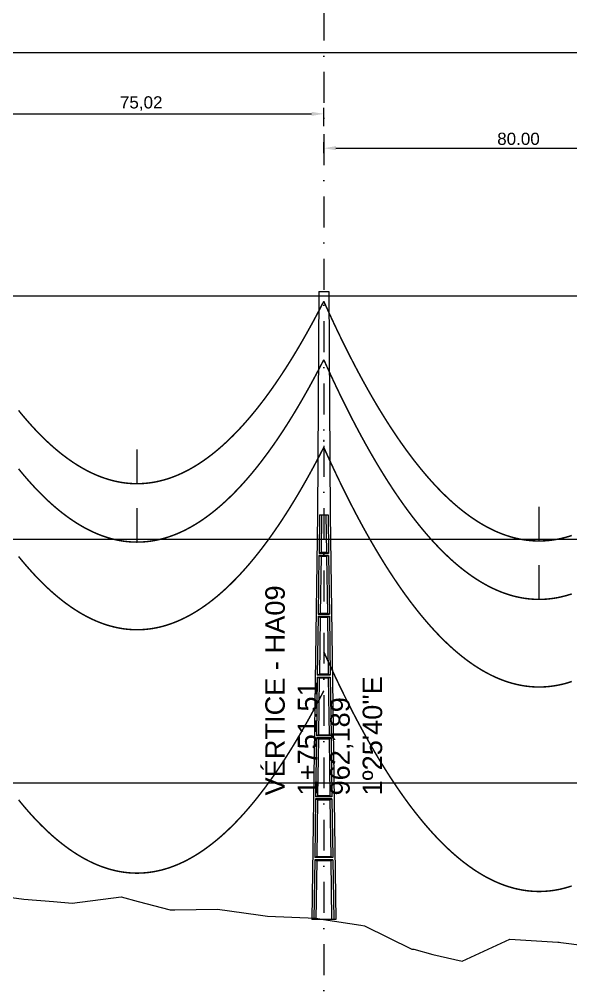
# Model space of a CAD drawing. Header units: metres. Extents: x -121 to 9872, y 3505 to 10721.
# Drawn here: x 1739 to 1852.2, y 9607.7 to 9806.8 of the extents above; entities that cross this region are included whole.
import ezdxf

# ---------------------------------------------------------------- set-up
doc = ezdxf.new("R2010")
doc.units = ezdxf.units.M
doc.header["$PDMODE"] = 2
doc.linetypes.add('DASHDOT', pattern=[25.4, 12.7, -6.35, 0, -6.35])
for name, color, linetype in [('CON-EOL- CA MAGNOLIA', 210, 'Continuous'), ('CON-EOL- CA ORCHID', 240, 'Continuous'), ('CON-EOL- FO', 101, 'Continuous'), ('CON-EOL- PROJEÇÃO', 22, 'Continuous'), ('cotas', 7, 'Continuous'), ('Grade', 9, 'Continuous'), ('Ind.Rot', 8, 'DASHDOT'), ('Modelo_CotaTerreno_Perfil', 7, 'Continuous'), ('Perfil - Texto Geral', 7, 'Continuous'), ('POSTE DT', 7, 'Continuous')]:
    doc.layers.add(name, color=color, linetype=linetype)
doc.styles.add('Arial', font='arial.ttf')
doc.styles.get("Standard").update_dxf_attribs({"font": 'arial.ttf'})
doc.dimstyles.new('ISO-25', dxfattribs={"dimtxt": 2.5, "dimasz": 2.5, "dimexe": 1.25, "dimexo": 0.625, "dimtad": 1, "dimzin": 1, "dimtxsty": 'Standard', "dimcen": 2.5, "dimaunit": 1, "dimadec": 3, "dimazin": 3, "dimtfac": 1, "dimtmove": 0, "dimatfit": 3, "dimfxlon": 1, "dimarcsym": 0})

# ---------------------------------------------------------------- blocks, each defined once
blk = doc.blocks.new('*U10')
at = {"layer": 'POSTE DT', "extrusion": (0, 1, 0)}
for p, q in [((-3.31, 406.59), (-4.05, 262)), ((-3.31, 406.59), (3.31, 406.59)), ((3.31, 406.59), (4.06, 262)), ((-4.05, 262), (-7.72, 0)), ((-4.05, 262), (-4.05, 262)), ((-2.73, 262), (-3.08, 237.05)), ((-2.73, 262), (2.75, 262)), ((-1.42, 262), (-1.77, 237.57)), ((1.43, 262), (1.77, 237.57)), ((2.75, 262), (3.1, 237.05)), ((4.06, 262), (7.72, 0)), ((-3.1, 235.74), (-3.63, 197.65)), ((3.11, 235.73), (-3.1, 235.74)), ((3.1, 237.05), (-3.08, 237.05)), ((-1.8, 235.21), (-2.32, 198.19)), ((1.8, 235.21), (2.32, 198.19)), ((3.11, 235.73), (3.65, 197.65)), ((-3.65, 196.34), (-4.19, 158.25)), ((-2.35, 195.8), (-2.87, 158.8)), ((2.35, 195.8), (2.87, 158.8)), ((3.66, 196.34), (4.2, 158.25)), ((-4.21, 156.94), (-4.74, 118.85)), ((4.21, 156.94), (4.75, 118.85)), ((-2.9, 156.39), (-3.42, 119.41)), ((2.91, 156.39), (3.42, 119.41)), ((-4.76, 117.54), (-5.29, 79.45)), ((4.77, 117.54), (-4.76, 117.54)), ((4.75, 118.85), (-4.74, 118.85)), ((-3.46, 116.98), (-3.97, 80.02)), ((3.46, 116.98), (3.98, 80.02)), ((4.77, 117.54), (5.3, 79.45)), ((-5.31, 78.14), (-5.85, 40.06)), ((5.32, 78.14), (-5.31, 78.14)), ((5.3, 79.45), (-5.29, 79.45)), ((-4.01, 77.57), (-4.53, 40.63)), ((4.01, 77.57), (4.53, 40.63)), ((5.32, 78.14), (5.85, 40.06)), ((-5.86, 38.74), (-6.41, 0)), ((5.87, 38.74), (-5.86, 38.74)), ((5.85, 40.06), (-5.85, 40.06)), ((-4.56, 38.17), (-5.1, 0)), ((4.56, 38.17), (5.1, 0)), ((5.87, 38.74), (6.41, 0)), ((-6.41, 0), (-7.72, 0)), ((-5.1, 0), (-6.41, 0)), ((5.1, 0), (-5.1, 0)), ((6.41, 0), (5.1, 0)), ((7.72, 0), (6.41, 0))]:
    blk.add_line(p, q, dxfattribs=at)
at = {"layer": 'POSTE DT', "ltscale": 3}
for points in [[(-3.65, 196.34), (3.66, 196.34)], [(-3.63, 197.65), (3.65, 197.65)], [(-4.21, 156.94), (4.21, 156.94)], [(4.2, 158.25), (-4.19, 158.25)]]:
    blk.add_lwpolyline(points, dxfattribs=at)
at = {"layer": 'POSTE DT'}
for points, knots in [([(0.25, 309.94), (0.25, 309.93), (0.25, 309.93), (0.25, 309.92), (0.25, 309.91), (0.25, 309.9), (0.25, 309.89), (0.24, 309.85), (0.22, 309.82), (0.19, 309.77), (0.16, 309.74), (0.11, 309.71), (0.08, 309.7), (0.01, 309.68), (-0.02, 309.68), (-0.08, 309.7), (-0.11, 309.71), (-0.16, 309.74), (-0.18, 309.76), (-0.21, 309.8), (-0.22, 309.82), (-0.24, 309.85), (-0.24, 309.87), (-0.25, 309.89), (-0.25, 309.9), (-0.25, 309.92), (-0.25, 309.92), (-0.25, 309.93), (-0.25, 309.94), (-0.25, 309.95), (-0.25, 309.95), (-0.25, 309.96), (-0.25, 309.97), (-0.24, 310), (-0.23, 310.02), (-0.21, 310.07), (-0.2, 310.09), (-0.15, 310.14), (-0.13, 310.15), (-0.07, 310.18), (-0.03, 310.19), (0.03, 310.19), (0.06, 310.18), (0.12, 310.16), (0.14, 310.14), (0.18, 310.11), (0.2, 310.09), (0.21, 310.06), (0.22, 310.05), (0.23, 310.04), (0.24, 310.01), (0.24, 309.99), (0.25, 309.97), (0.25, 309.96), (0.25, 309.95), (0.25, 309.94), (0.25, 309.94), (0.25, 309.94), (0.25, 309.94)], [-54.728303, -54.728303, -54.728303, -54.728303, -54.309038, -54.309038, -53.647169, -53.647169, -52.532885, -52.532885, -48.86224, -48.86224, -45.282765, -45.282765, -41.52867, -41.52867, -37.867486, -37.867486, -34.454589, -34.454589, -31.301423, -31.301423, -28.48103, -28.48103, -26.961755, -26.961755, -25.7544, -25.7544, -25.136228, -25.136228, -24.64409, -24.64409, -24.094201, -24.094201, -23.191199, -23.191199, -20.494482, -20.494482, -17.342863, -17.342863, -13.645538, -13.645538, -9.835989, -9.835989, -6.296781, -6.296781, -3.005029, -3.005029, 0, 0, 0, 1.527594, 1.527594, 3.697216, 3.697216, 4.489727, 4.489727, 5.01438, 5.01438, 5.095313, 5.095313, 5.095313, 5.095313]), ([(-3.1, 235.74), (-2.88, 235.65), (-2.67, 235.56), (-2.23, 235.39), (-2.02, 235.3), (-1.8, 235.21)], [0.055576, 0.055576, 0.055576, 0.055576, 56.767409, 56.767409, 113.50757, 113.50757, 113.50757, 113.50757]), ([(-1.77, 237.57), (-1.99, 237.49), (-2.21, 237.4), (-2.64, 237.22), (-2.86, 237.14), (-3.08, 237.05)], [0, 0, 0, 0, 56.660495, 56.660495, 113.412826, 113.412826, 113.412826, 113.412826]), ([(-1.8, 235.21), (-1.2, 235.21), (-0.6, 235.21), (0.6, 235.21), (1.2, 235.21), (1.8, 235.21)], [0, 0, 0, 0, 68.567797, 68.567797, 137.136247, 137.136247, 137.136247, 137.136247]), ([(1.77, 237.57), (1.18, 237.57), (0.59, 237.57), (-0.59, 237.57), (-1.18, 237.57), (-1.77, 237.57)], [0, 0, 0, 0, 67.306894, 67.306894, 134.614447, 134.614447, 134.614447, 134.614447]), ([(3.1, 237.05), (2.87, 237.14), (2.65, 237.23), (2.21, 237.4), (1.99, 237.49), (1.77, 237.57)], [0, 0, 0, 0, 56.738948, 56.738948, 113.38731, 113.38731, 113.38731, 113.38731]), ([(1.8, 235.21), (2.02, 235.3), (2.24, 235.38), (2.68, 235.56), (2.89, 235.65), (3.11, 235.73)], [0, 0, 0, 0, 56.845349, 56.845349, 113.599799, 113.599799, 113.599799, 113.599799]), ([(-3.65, 196.34), (-3.43, 196.25), (-3.22, 196.16), (-2.78, 195.98), (-2.57, 195.89), (-2.35, 195.8)], [0.054307, 0.054307, 0.054307, 0.054307, 63.527131, 63.527131, 127.063246, 127.063246, 127.063246, 127.063246]), ([(-2.32, 198.19), (-2.54, 198.1), (-2.76, 198.01), (-3.2, 197.83), (-3.41, 197.74), (-3.63, 197.65)], [0, 0, 0, 0, 63.412073, 63.412073, 126.777421, 126.777421, 126.777421, 126.777421]), ([(-2.35, 195.8), (-1.57, 195.8), (-0.78, 195.8), (0.79, 195.8), (1.57, 195.8), (2.35, 195.8)], [0, 0, 0, 0, 89.585713, 89.585713, 179.17191, 179.17191, 179.17191, 179.17191]), ([(2.32, 198.19), (1.55, 198.19), (0.77, 198.19), (-0.77, 198.19), (-1.55, 198.19), (-2.32, 198.19)], [0, 0, 0, 0, 88.31008, 88.31008, 176.620652, 176.620652, 176.620652, 176.620652]), ([(3.65, 197.65), (3.43, 197.74), (3.2, 197.83), (2.76, 198.01), (2.54, 198.1), (2.32, 198.19)], [0, 0, 0, 0, 63.488119, 63.488119, 126.880939, 126.880939, 126.880939, 126.880939]), ([(2.35, 195.8), (2.57, 195.89), (2.79, 195.98), (3.23, 196.16), (3.45, 196.25), (3.66, 196.34)], [0, 0, 0, 0, 63.60246, 63.60246, 127.109696, 127.109696, 127.109696, 127.109696]), ([(-4.21, 156.94), (-3.99, 156.85), (-3.77, 156.75), (-3.34, 156.57), (-3.12, 156.48), (-2.9, 156.39)], [0.053423, 0.053423, 0.053423, 0.053423, 70.429742, 70.429742, 140.90167, 140.90167, 140.90167, 140.90167]), ([(-2.87, 158.8), (-3.09, 158.71), (-3.31, 158.62), (-3.75, 158.43), (-3.97, 158.34), (-4.19, 158.25)], [0, 0, 0, 0, 70.301707, 70.301707, 140.590947, 140.590947, 140.590947, 140.590947]), ([(2.87, 158.8), (1.92, 158.8), (0.96, 158.8), (-0.96, 158.8), (-1.91, 158.8), (-2.87, 158.8)], [0, 0, 0, 0, 109.314454, 109.314454, 218.629264, 218.629264, 218.629264, 218.629264]), ([(4.2, 158.25), (3.98, 158.34), (3.76, 158.44), (3.31, 158.62), (3.09, 158.71), (2.87, 158.8)], [0, 0, 0, 0, 70.379198, 70.379198, 140.659718, 140.659718, 140.659718, 140.659718]), ([(2.91, 156.39), (3.12, 156.48), (3.34, 156.57), (3.78, 156.75), (4, 156.85), (4.21, 156.94)], [0, 0, 0, 0, 70.506649, 70.506649, 140.914701, 140.914701, 140.914701, 140.914701]), ([(-2.9, 156.39), (-1.94, 156.39), (-0.97, 156.39), (0.97, 156.39), (1.94, 156.39), (2.91, 156.39)], [0, 0, 0, 0, 110.60219, 110.60219, 221.20473, 221.20473, 221.20473, 221.20473]), ([(-3.42, 119.41), (-3.64, 119.32), (-3.86, 119.23), (-4.3, 119.04), (-4.52, 118.95), (-4.74, 118.85)], [0, 0, 0, 0, 77.299547, 77.299547, 154.618634, 154.618634, 154.618634, 154.618634]), ([(3.42, 119.41), (2.28, 119.41), (1.14, 119.41), (-1.14, 119.41), (-2.28, 119.41), (-3.42, 119.41)], [0, 0, 0, 0, 130.319901, 130.319901, 260.640046, 260.640046, 260.640046, 260.640046]), ([(4.75, 118.85), (4.53, 118.95), (4.31, 119.04), (3.87, 119.23), (3.64, 119.32), (3.42, 119.41)], [0, 0, 0, 0, 77.381597, 77.381597, 154.66183, 154.66183, 154.66183, 154.66183]), ([(-4.76, 117.54), (-4.54, 117.45), (-4.32, 117.35), (-3.89, 117.17), (-3.67, 117.07), (-3.46, 116.98)], [0.052784, 0.052784, 0.052784, 0.052784, 77.438432, 77.438432, 154.950301, 154.950301, 154.950301, 154.950301]), ([(-3.46, 116.98), (-2.3, 116.98), (-1.15, 116.98), (1.15, 116.98), (2.31, 116.98), (3.46, 116.98)], [0, 0, 0, 0, 131.617604, 131.617604, 263.235447, 263.235447, 263.235447, 263.235447]), ([(3.46, 116.98), (3.68, 117.07), (3.89, 117.17), (4.33, 117.35), (4.55, 117.45), (4.77, 117.54)], [0, 0, 0, 0, 77.520013, 77.520013, 154.938747, 154.938747, 154.938747, 154.938747]), ([(-5.31, 78.14), (-5.09, 78.05), (-4.88, 77.95), (-4.44, 77.76), (-4.23, 77.67), (-4.01, 77.57)], [0.052308, 0.052308, 0.052308, 0.052308, 84.527725, 84.527725, 169.158824, 169.158824, 169.158824, 169.158824]), ([(-3.97, 80.02), (-4.19, 79.93), (-4.41, 79.83), (-4.85, 79.64), (-5.07, 79.55), (-5.29, 79.45)], [0, 0, 0, 0, 84.379671, 84.379671, 168.809376, 168.809376, 168.809376, 168.809376]), ([(-4.01, 77.57), (-2.67, 77.57), (-1.34, 77.57), (1.34, 77.57), (2.67, 77.57), (4.01, 77.57)], [0, 0, 0, 0, 152.632212, 152.632212, 305.264569, 305.264569, 305.264569, 305.264569]), ([(3.98, 80.02), (2.65, 80.02), (1.33, 80.02), (-1.32, 80.02), (-2.65, 80.02), (-3.97, 80.02)], [0, 0, 0, 0, 151.326157, 151.326157, 302.652465, 302.652465, 302.652465, 302.652465]), ([(5.3, 79.45), (5.08, 79.55), (4.86, 79.64), (4.42, 79.83), (4.2, 79.93), (3.98, 80.02)], [0, 0, 0, 0, 84.46863, 84.46863, 168.833721, 168.833721, 168.833721, 168.833721]), ([(4.01, 77.57), (4.23, 77.67), (4.45, 77.76), (4.88, 77.95), (5.1, 78.05), (5.32, 78.14)], [0, 0, 0, 0, 84.616316, 84.616316, 169.129178, 169.129178, 169.129178, 169.129178]), ([(-5.86, 38.74), (-5.65, 38.65), (-5.43, 38.55), (-5, 38.36), (-4.78, 38.26), (-4.56, 38.17)], [0.026524, 0.026524, 0.026524, 0.026524, 91.679563, 91.679563, 183.466041, 183.466041, 183.466041, 183.466041]), ([(-4.53, 40.63), (-4.75, 40.53), (-4.97, 40.44), (-5.41, 40.25), (-5.63, 40.15), (-5.85, 40.06)], [0, 0, 0, 0, 91.523648, 91.523648, 183.126775, 183.126775, 183.126775, 183.126775]), ([(-4.56, 38.17), (-3.04, 38.17), (-1.52, 38.17), (1.52, 38.17), (3.04, 38.17), (4.56, 38.17)], [0, 0, 0, 0, 173.646192, 173.646192, 347.292451, 347.292451, 347.292451, 347.292451]), ([(4.53, 40.63), (3.02, 40.63), (1.51, 40.63), (-1.51, 40.63), (-3.02, 40.63), (-4.53, 40.63)], [0, 0, 0, 0, 172.33304, 172.33304, 344.666151, 344.666151, 344.666151, 344.666151]), ([(5.85, 40.06), (5.63, 40.15), (5.41, 40.25), (4.97, 40.44), (4.75, 40.53), (4.53, 40.63)], [0, 0, 0, 0, 91.621326, 91.621326, 183.137324, 183.137324, 183.137324, 183.137324]), ([(4.56, 38.17), (4.78, 38.26), (5, 38.36), (5.43, 38.55), (5.65, 38.65), (5.87, 38.74)], [0, 0, 0, 0, 91.776928, 91.776928, 183.448614, 183.448614, 183.448614, 183.448614])]:
    blk.add_open_spline(points, degree=3, knots=knots, dxfattribs=at)
blk = doc.blocks.new('*D64')
at = {"layer": 'cotas', "color": 0, "lineweight": -2, "transparency": 16777216}
for p, q in [((1726.49, 9784.89), (1726.49, 9788.64)), ((1801.51, 9784.89), (1801.51, 9788.64)), ((1728.99, 9787.39), (1799.01, 9787.39))]:
    blk.add_line(p, q, dxfattribs=at)
at = {"layer": 'cotas', "color": 0, "transparency": 16777216}
for points in [[(1728.99, 9787.81), (1728.99, 9786.97), (1726.49, 9787.39)], [(1799.01, 9787.81), (1799.01, 9786.97), (1801.51, 9787.39)]]:
    blk.add_solid(points, dxfattribs=at)
at = {"layer": 'Defpoints', "color": 0, "transparency": 16777216}
for p in [(1801.51, 9787.39), (1801.51, 9750.89), (1726.49, 9747.62)]:
    blk.add_point(p, dxfattribs=at)
at = {"layer": 'cotas', "color": 0, "transparency": 16777216, "insert": (1764, 9789.52), "char_height": 2.5, "attachment_point": 5}
blk.add_mtext('75,02', dxfattribs=at)
blk = doc.blocks.new('*D65')
at = {"layer": 'cotas', "color": 0, "lineweight": -2, "transparency": 16777216}
for p, q in [((1801.51, 9779.34), (1801.51, 9781.59)), ((1804.01, 9780.34), (1879.01, 9780.34)), ((1881.51, 9779.34), (1881.51, 9781.59))]:
    blk.add_line(p, q, dxfattribs=at)
at = {"layer": 'cotas', "color": 0, "transparency": 16777216}
for points in [[(1804.01, 9780.76), (1804.01, 9779.93), (1801.51, 9780.34)], [(1879.01, 9780.76), (1879.01, 9779.93), (1881.51, 9780.34)]]:
    blk.add_solid(points, dxfattribs=at)
at = {"layer": 'Defpoints', "color": 0, "transparency": 16777216}
for p in [(1881.51, 9780.34), (1801.51, 9750.89), (1881.51, 9733.8)]:
    blk.add_point(p, dxfattribs=at)
at = {"layer": 'cotas', "color": 0, "transparency": 16777216, "insert": (1841.51, 9782.25), "char_height": 2.5, "attachment_point": 5}
blk.add_mtext('80.00', dxfattribs=at)

msp = doc.modelspace()

# ---------------------------------------------------------------- linework, layer by layer
at = {"layer": 'CON-EOL- CA MAGNOLIA'}
for p, q in [((1763.146, 9711.419), (1763.146, 9718.419)), ((1845.742, 9699.651), (1845.742, 9706.651)), ((1845.742, 9687.651), (1845.742, 9694.651)), ((1845.742, 9687.651), (1845.742, 9694.651))]:
    msp.add_line(p, q, dxfattribs=at)
at = {"layer": 'CON-EOL- CA MAGNOLIA', "const_width": 0.3}
for points in [[(1738.807, 9726.473), (1739.18, 9726.015), (1739.553, 9725.563), (1739.926, 9725.119), (1740.299, 9724.681), (1740.673, 9724.251), (1741.046, 9723.828), (1741.419, 9723.412), (1741.792, 9723.003), (1742.166, 9722.601), (1742.539, 9722.207), (1742.912, 9721.819), (1743.285, 9721.438), (1743.659, 9721.065), (1744.032, 9720.699), (1744.405, 9720.34), (1744.778, 9719.988), (1745.151, 9719.643), (1745.525, 9719.305), (1745.898, 9718.974), (1746.271, 9718.65), (1746.644, 9718.334), (1747.018, 9718.024), (1747.391, 9717.722), (1747.764, 9717.427), (1748.137, 9717.139), (1748.511, 9716.858), (1748.884, 9716.584), (1749.257, 9716.317), (1749.63, 9716.057), (1750.003, 9715.804), (1750.377, 9715.559), (1750.75, 9715.32), (1751.123, 9715.089), (1751.496, 9714.864), (1751.87, 9714.647), (1752.243, 9714.437), (1752.616, 9714.234), (1752.989, 9714.038), (1753.362, 9713.849), (1753.736, 9713.667), (1754.109, 9713.492), (1754.482, 9713.324), (1754.855, 9713.164), (1755.229, 9713.01), (1755.602, 9712.863), (1755.975, 9712.724), (1756.348, 9712.592), (1756.722, 9712.466), (1757.095, 9712.348), (1757.468, 9712.237), (1757.841, 9712.133), (1758.214, 9712.036), (1758.588, 9711.946), (1758.961, 9711.863), (1759.334, 9711.788), (1759.707, 9711.719), (1760.081, 9711.657), (1760.454, 9711.603), (1760.827, 9711.555), (1761.2, 9711.515), (1761.574, 9711.482), (1761.947, 9711.455), (1762.32, 9711.436), (1762.693, 9711.424), (1763.066, 9711.419), (1763.44, 9711.421), (1763.813, 9711.43), (1764.186, 9711.446), (1764.559, 9711.469), (1764.933, 9711.5), (1765.306, 9711.537), (1765.679, 9711.582), (1766.052, 9711.633), (1766.425, 9711.692), (1766.799, 9711.757), (1767.172, 9711.83), (1767.545, 9711.91), (1767.918, 9711.997), (1768.292, 9712.091), (1768.665, 9712.192), (1769.038, 9712.3), (1769.411, 9712.415), (1769.785, 9712.537), (1770.158, 9712.667), (1770.531, 9712.803), (1770.904, 9712.947), (1771.277, 9713.097), (1771.651, 9713.255), (1772.024, 9713.419), (1772.397, 9713.591), (1772.77, 9713.77), (1773.144, 9713.956), (1773.517, 9714.149), (1773.89, 9714.349), (1774.263, 9714.557), (1774.637, 9714.771), (1775.01, 9714.992), (1775.383, 9715.22), (1775.756, 9715.456), (1776.129, 9715.699), (1776.503, 9715.948), (1776.876, 9716.205), (1777.249, 9716.469), (1777.622, 9716.74), (1777.996, 9717.018), (1778.369, 9717.303), (1778.742, 9717.595), (1779.115, 9717.895), (1779.488, 9718.201), (1779.862, 9718.515), (1780.235, 9718.835), (1780.608, 9719.163), (1780.981, 9719.498), (1781.355, 9719.84), (1781.728, 9720.189), (1782.101, 9720.545), (1782.474, 9720.908), (1782.848, 9721.279), (1783.221, 9721.656), (1783.594, 9722.04), (1783.967, 9722.432), (1784.34, 9722.831), (1784.714, 9723.237), (1785.087, 9723.65), (1785.46, 9724.07), (1785.833, 9724.497), (1786.207, 9724.931), (1786.58, 9725.373), (1786.953, 9725.821), (1787.326, 9726.277), (1787.7, 9726.74), (1788.073, 9727.21), (1788.446, 9727.687), (1788.819, 9728.171), (1789.192, 9728.663), (1789.566, 9729.161), (1789.939, 9729.666), (1790.312, 9730.179), (1790.685, 9730.699), (1791.059, 9731.226), (1791.432, 9731.76), (1791.805, 9732.302), (1792.178, 9732.85), (1792.552, 9733.406), (1792.925, 9733.968), (1793.298, 9734.538), (1793.671, 9735.115), (1794.044, 9735.7), (1794.418, 9736.291), (1794.791, 9736.889), (1795.164, 9737.495), (1795.537, 9738.108), (1795.911, 9738.728), (1796.284, 9739.355), (1796.657, 9739.99), (1797.03, 9740.631), (1797.403, 9741.28), (1797.777, 9741.936), (1798.15, 9742.599), (1798.523, 9743.269), (1798.896, 9743.946), (1799.27, 9744.631), (1799.643, 9745.323), (1800.016, 9746.022), (1800.389, 9746.728), (1800.763, 9747.442), (1801.136, 9748.162), (1801.509, 9748.89)], [(1801.509, 9748.89), (1801.907, 9748.004), (1802.305, 9747.127), (1802.703, 9746.257), (1803.101, 9745.396), (1803.499, 9744.543), (1803.897, 9743.698), (1804.295, 9742.861), (1804.693, 9742.032), (1805.091, 9741.211), (1805.489, 9740.399), (1805.887, 9739.594), (1806.285, 9738.798), (1806.683, 9738.01), (1807.081, 9737.23), (1807.479, 9736.458), (1807.877, 9735.693), (1808.275, 9734.938), (1808.673, 9734.19), (1809.071, 9733.45), (1809.469, 9732.718), (1809.867, 9731.995), (1810.265, 9731.279), (1810.663, 9730.572), (1811.061, 9729.872), (1811.459, 9729.181), (1811.857, 9728.497), (1812.255, 9727.822), (1812.653, 9727.155), (1813.051, 9726.496), (1813.449, 9725.845), (1813.847, 9725.202), (1814.245, 9724.567), (1814.643, 9723.94), (1815.041, 9723.321), (1815.439, 9722.71), (1815.837, 9722.107), (1816.235, 9721.512), (1816.633, 9720.925), (1817.031, 9720.346), (1817.429, 9719.776), (1817.827, 9719.213), (1818.225, 9718.658), (1818.623, 9718.112), (1819.021, 9717.573), (1819.419, 9717.042), (1819.817, 9716.519), (1820.215, 9716.005), (1820.613, 9715.498), (1821.011, 9715), (1821.409, 9714.509), (1821.808, 9714.026), (1822.206, 9713.551), (1822.604, 9713.085), (1823.002, 9712.626), (1823.4, 9712.175), (1823.798, 9711.733), (1824.196, 9711.298), (1824.594, 9710.871), (1824.992, 9710.453), (1825.39, 9710.042), (1825.788, 9709.639), (1826.186, 9709.244), (1826.584, 9708.858), (1826.982, 9708.479), (1827.38, 9708.108), (1827.778, 9707.745), (1828.176, 9707.39), (1828.574, 9707.043), (1828.972, 9706.704), (1829.37, 9706.373), (1829.768, 9706.05), (1830.166, 9705.735), (1830.564, 9705.428), (1830.962, 9705.129), (1831.36, 9704.838), (1831.758, 9704.555), (1832.156, 9704.279), (1832.554, 9704.012), (1832.952, 9703.753), (1833.35, 9703.501), (1833.748, 9703.258), (1834.146, 9703.022), (1834.544, 9702.795), (1834.942, 9702.575), (1835.34, 9702.364), (1835.738, 9702.16), (1836.136, 9701.964), (1836.534, 9701.777), (1836.932, 9701.597), (1837.33, 9701.425), (1837.728, 9701.261), (1838.126, 9701.105), (1838.524, 9700.957), (1838.922, 9700.817), (1839.32, 9700.685), (1839.718, 9700.561), (1840.116, 9700.445), (1840.514, 9700.336), (1840.912, 9700.236), (1841.31, 9700.144), (1841.708, 9700.059), (1842.106, 9699.983), (1842.504, 9699.914), (1842.902, 9699.853), (1843.3, 9699.801), (1843.698, 9699.756), (1844.096, 9699.719), (1844.494, 9699.69), (1844.892, 9699.669), (1845.29, 9699.656), (1845.688, 9699.651), (1846.086, 9699.654), (1846.484, 9699.665), (1846.882, 9699.684), (1847.28, 9699.71), (1847.678, 9699.745), (1848.076, 9699.788), (1848.474, 9699.838), (1848.872, 9699.897), (1849.27, 9699.963), (1849.668, 9700.038), (1850.066, 9700.12), (1850.464, 9700.21), (1850.862, 9700.308), (1851.26, 9700.415), (1851.658, 9700.529), (1852.056, 9700.651), (1852.454, 9700.781)], [(1801.509, 9736.89), (1801.907, 9736.004), (1802.305, 9735.127), (1802.703, 9734.257), (1803.101, 9733.396), (1803.499, 9732.543), (1803.897, 9731.698), (1804.295, 9730.861), (1804.693, 9730.032), (1805.091, 9729.212), (1805.489, 9728.399), (1805.887, 9727.594), (1806.285, 9726.798), (1806.683, 9726.01), (1807.081, 9725.23), (1807.479, 9724.457), (1807.877, 9723.693), (1808.275, 9722.938), (1808.673, 9722.19), (1809.071, 9721.45), (1809.469, 9720.718), (1809.867, 9719.995), (1810.265, 9719.279), (1810.663, 9718.572), (1811.061, 9717.872), (1811.459, 9717.181), (1811.857, 9716.497), (1812.255, 9715.822), (1812.653, 9715.155), (1813.051, 9714.496), (1813.449, 9713.845), (1813.847, 9713.202), (1814.245, 9712.567), (1814.643, 9711.94), (1815.041, 9711.321), (1815.439, 9710.71), (1815.837, 9710.107), (1816.235, 9709.512), (1816.633, 9708.925), (1817.031, 9708.346), (1817.429, 9707.776), (1817.827, 9707.213), (1818.225, 9706.658), (1818.623, 9706.112), (1819.021, 9705.573), (1819.419, 9705.042), (1819.817, 9704.519), (1820.215, 9704.005), (1820.613, 9703.498), (1821.011, 9702.999), (1821.409, 9702.509), (1821.808, 9702.026), (1822.206, 9701.551), (1822.604, 9701.085), (1823.002, 9700.626), (1823.4, 9700.175), (1823.798, 9699.733), (1824.196, 9699.298), (1824.594, 9698.871), (1824.992, 9698.453), (1825.39, 9698.042), (1825.788, 9697.639), (1826.186, 9697.244), (1826.584, 9696.858), (1826.982, 9696.479), (1827.38, 9696.108), (1827.778, 9695.745), (1828.176, 9695.39), (1828.574, 9695.043), (1828.972, 9694.704), (1829.37, 9694.373), (1829.768, 9694.05), (1830.166, 9693.735), (1830.564, 9693.428), (1830.962, 9693.129), (1831.36, 9692.838), (1831.758, 9692.555), (1832.156, 9692.279), (1832.554, 9692.012), (1832.952, 9691.753), (1833.35, 9691.501), (1833.748, 9691.258), (1834.146, 9691.022), (1834.544, 9690.795), (1834.942, 9690.575), (1835.34, 9690.364), (1835.738, 9690.16), (1836.136, 9689.964), (1836.534, 9689.777), (1836.932, 9689.597), (1837.33, 9689.425), (1837.728, 9689.261), (1838.126, 9689.105), (1838.524, 9688.957), (1838.922, 9688.817), (1839.32, 9688.685), (1839.718, 9688.561), (1840.116, 9688.445), (1840.514, 9688.336), (1840.912, 9688.236), (1841.31, 9688.144), (1841.708, 9688.059), (1842.106, 9687.983), (1842.504, 9687.914), (1842.902, 9687.853), (1843.3, 9687.801), (1843.698, 9687.756), (1844.096, 9687.719), (1844.494, 9687.69), (1844.892, 9687.669), (1845.29, 9687.656), (1845.688, 9687.651), (1846.086, 9687.654), (1846.484, 9687.665), (1846.882, 9687.684), (1847.28, 9687.711), (1847.678, 9687.745), (1848.076, 9687.788), (1848.474, 9687.838), (1848.872, 9687.897), (1849.27, 9687.963), (1849.668, 9688.038), (1850.066, 9688.12), (1850.464, 9688.21), (1850.862, 9688.308), (1851.26, 9688.414), (1851.658, 9688.529), (1852.056, 9688.651), (1852.454, 9688.781)], [(1801.509, 9736.89), (1801.907, 9736.004), (1802.305, 9735.127), (1802.703, 9734.257), (1803.101, 9733.396), (1803.499, 9732.543), (1803.897, 9731.698), (1804.295, 9730.861), (1804.693, 9730.032), (1805.091, 9729.211), (1805.489, 9728.399), (1805.887, 9727.594), (1806.285, 9726.798), (1806.683, 9726.01), (1807.081, 9725.23), (1807.479, 9724.458), (1807.877, 9723.693), (1808.275, 9722.938), (1808.673, 9722.19), (1809.071, 9721.45), (1809.469, 9720.718), (1809.867, 9719.995), (1810.265, 9719.279), (1810.663, 9718.572), (1811.061, 9717.872), (1811.459, 9717.181), (1811.857, 9716.497), (1812.255, 9715.822), (1812.653, 9715.155), (1813.051, 9714.496), (1813.449, 9713.845), (1813.847, 9713.202), (1814.245, 9712.567), (1814.643, 9711.94), (1815.041, 9711.321), (1815.439, 9710.71), (1815.837, 9710.107), (1816.235, 9709.512), (1816.633, 9708.925), (1817.031, 9708.346), (1817.429, 9707.776), (1817.827, 9707.213), (1818.225, 9706.658), (1818.623, 9706.112), (1819.021, 9705.573), (1819.419, 9705.042), (1819.817, 9704.519), (1820.215, 9704.005), (1820.613, 9703.498), (1821.011, 9702.999), (1821.409, 9702.509), (1821.808, 9702.026), (1822.206, 9701.551), (1822.604, 9701.085), (1823.002, 9700.626), (1823.4, 9700.175), (1823.798, 9699.733), (1824.196, 9699.298), (1824.594, 9698.871), (1824.992, 9698.453), (1825.39, 9698.042), (1825.788, 9697.639), (1826.186, 9697.244), (1826.584, 9696.858), (1826.982, 9696.479), (1827.38, 9696.108), (1827.778, 9695.745), (1828.176, 9695.39), (1828.574, 9695.043), (1828.972, 9694.704), (1829.37, 9694.373), (1829.768, 9694.05), (1830.166, 9693.735), (1830.564, 9693.428), (1830.962, 9693.129), (1831.36, 9692.838), (1831.758, 9692.555), (1832.156, 9692.279), (1832.554, 9692.012), (1832.952, 9691.753), (1833.35, 9691.501), (1833.748, 9691.258), (1834.146, 9691.022), (1834.544, 9690.795), (1834.942, 9690.575), (1835.34, 9690.364), (1835.738, 9690.16), (1836.136, 9689.964), (1836.534, 9689.777), (1836.932, 9689.597), (1837.33, 9689.425), (1837.728, 9689.261), (1838.126, 9689.105), (1838.524, 9688.957), (1838.922, 9688.817), (1839.32, 9688.685), (1839.718, 9688.561), (1840.116, 9688.445), (1840.514, 9688.336), (1840.912, 9688.236), (1841.31, 9688.144), (1841.708, 9688.059), (1842.106, 9687.983), (1842.504, 9687.914), (1842.902, 9687.853), (1843.3, 9687.801), (1843.698, 9687.756), (1844.096, 9687.719), (1844.494, 9687.69), (1844.892, 9687.669), (1845.29, 9687.656), (1845.688, 9687.651), (1846.086, 9687.654), (1846.484, 9687.665), (1846.882, 9687.684), (1847.28, 9687.71), (1847.678, 9687.745), (1848.076, 9687.788), (1848.474, 9687.838), (1848.872, 9687.897), (1849.27, 9687.963), (1849.668, 9688.038), (1850.066, 9688.12), (1850.464, 9688.21), (1850.862, 9688.308), (1851.26, 9688.415), (1851.658, 9688.529), (1852.056, 9688.651), (1852.454, 9688.781)]]:
    msp.add_lwpolyline(points, dxfattribs=at)
at = {"layer": 'CON-EOL- CA ORCHID'}
msp.add_line((1763.146, 9699.419), (1763.146, 9706.419), dxfattribs=at)
msp.add_line((1763.146, 9699.419), (1763.146, 9706.419), dxfattribs=at)
at = {"layer": 'CON-EOL- CA ORCHID', "const_width": 0.3}
for points in [[(1738.807, 9714.473), (1739.18, 9714.015), (1739.553, 9713.563), (1739.926, 9713.119), (1740.299, 9712.681), (1740.673, 9712.251), (1741.046, 9711.828), (1741.419, 9711.412), (1741.792, 9711.003), (1742.166, 9710.601), (1742.539, 9710.206), (1742.912, 9709.819), (1743.285, 9709.438), (1743.659, 9709.065), (1744.032, 9708.699), (1744.405, 9708.34), (1744.778, 9707.988), (1745.151, 9707.643), (1745.525, 9707.305), (1745.898, 9706.974), (1746.271, 9706.65), (1746.644, 9706.334), (1747.018, 9706.024), (1747.391, 9705.722), (1747.764, 9705.427), (1748.137, 9705.139), (1748.511, 9704.858), (1748.884, 9704.584), (1749.257, 9704.317), (1749.63, 9704.057), (1750.003, 9703.804), (1750.377, 9703.559), (1750.75, 9703.32), (1751.123, 9703.089), (1751.496, 9702.864), (1751.87, 9702.647), (1752.243, 9702.437), (1752.616, 9702.234), (1752.989, 9702.038), (1753.362, 9701.849), (1753.736, 9701.667), (1754.109, 9701.492), (1754.482, 9701.324), (1754.855, 9701.163), (1755.229, 9701.01), (1755.602, 9700.863), (1755.975, 9700.724), (1756.348, 9700.592), (1756.722, 9700.466), (1757.095, 9700.348), (1757.468, 9700.237), (1757.841, 9700.133), (1758.214, 9700.036), (1758.588, 9699.946), (1758.961, 9699.863), (1759.334, 9699.788), (1759.707, 9699.719), (1760.081, 9699.657), (1760.454, 9699.603), (1760.827, 9699.555), (1761.2, 9699.515), (1761.574, 9699.481), (1761.947, 9699.455), (1762.32, 9699.436), (1762.693, 9699.424), (1763.066, 9699.419), (1763.44, 9699.421), (1763.813, 9699.43), (1764.186, 9699.446), (1764.559, 9699.469), (1764.933, 9699.5), (1765.306, 9699.537), (1765.679, 9699.582), (1766.052, 9699.633), (1766.425, 9699.692), (1766.799, 9699.757), (1767.172, 9699.83), (1767.545, 9699.91), (1767.918, 9699.997), (1768.292, 9700.091), (1768.665, 9700.192), (1769.038, 9700.3), (1769.411, 9700.415), (1769.785, 9700.537), (1770.158, 9700.667), (1770.531, 9700.803), (1770.904, 9700.947), (1771.277, 9701.097), (1771.651, 9701.255), (1772.024, 9701.419), (1772.397, 9701.591), (1772.77, 9701.77), (1773.144, 9701.956), (1773.517, 9702.149), (1773.89, 9702.349), (1774.263, 9702.556), (1774.637, 9702.771), (1775.01, 9702.992), (1775.383, 9703.221), (1775.756, 9703.456), (1776.129, 9703.699), (1776.503, 9703.948), (1776.876, 9704.205), (1777.249, 9704.469), (1777.622, 9704.74), (1777.996, 9705.018), (1778.369, 9705.303), (1778.742, 9705.595), (1779.115, 9705.895), (1779.488, 9706.201), (1779.862, 9706.515), (1780.235, 9706.835), (1780.608, 9707.163), (1780.981, 9707.498), (1781.355, 9707.84), (1781.728, 9708.189), (1782.101, 9708.545), (1782.474, 9708.908), (1782.848, 9709.278), (1783.221, 9709.656), (1783.594, 9710.04), (1783.967, 9710.432), (1784.34, 9710.831), (1784.714, 9711.237), (1785.087, 9711.65), (1785.46, 9712.07), (1785.833, 9712.497), (1786.207, 9712.931), (1786.58, 9713.373), (1786.953, 9713.821), (1787.326, 9714.277), (1787.7, 9714.74), (1788.073, 9715.21), (1788.446, 9715.687), (1788.819, 9716.171), (1789.192, 9716.662), (1789.566, 9717.161), (1789.939, 9717.667), (1790.312, 9718.179), (1790.685, 9718.699), (1791.059, 9719.226), (1791.432, 9719.76), (1791.805, 9720.302), (1792.178, 9720.85), (1792.552, 9721.406), (1792.925, 9721.968), (1793.298, 9722.538), (1793.671, 9723.115), (1794.044, 9723.7), (1794.418, 9724.291), (1794.791, 9724.889), (1795.164, 9725.495), (1795.537, 9726.108), (1795.911, 9726.728), (1796.284, 9727.355), (1796.657, 9727.99), (1797.03, 9728.631), (1797.403, 9729.28), (1797.777, 9729.936), (1798.15, 9730.599), (1798.523, 9731.269), (1798.896, 9731.947), (1799.27, 9732.631), (1799.643, 9733.323), (1800.016, 9734.022), (1800.389, 9734.728), (1800.763, 9735.442), (1801.136, 9736.162), (1801.509, 9736.89)], [(1738.807, 9714.473), (1739.18, 9714.015), (1739.553, 9713.563), (1739.926, 9713.119), (1740.299, 9712.681), (1740.673, 9712.251), (1741.046, 9711.828), (1741.419, 9711.412), (1741.792, 9711.003), (1742.166, 9710.601), (1742.539, 9710.207), (1742.912, 9709.819), (1743.285, 9709.438), (1743.659, 9709.065), (1744.032, 9708.699), (1744.405, 9708.34), (1744.778, 9707.988), (1745.151, 9707.643), (1745.525, 9707.305), (1745.898, 9706.974), (1746.271, 9706.65), (1746.644, 9706.334), (1747.018, 9706.024), (1747.391, 9705.722), (1747.764, 9705.427), (1748.137, 9705.139), (1748.511, 9704.858), (1748.884, 9704.584), (1749.257, 9704.317), (1749.63, 9704.057), (1750.003, 9703.804), (1750.377, 9703.559), (1750.75, 9703.32), (1751.123, 9703.089), (1751.496, 9702.864), (1751.87, 9702.647), (1752.243, 9702.437), (1752.616, 9702.234), (1752.989, 9702.038), (1753.362, 9701.849), (1753.736, 9701.667), (1754.109, 9701.492), (1754.482, 9701.324), (1754.855, 9701.164), (1755.229, 9701.01), (1755.602, 9700.863), (1755.975, 9700.724), (1756.348, 9700.592), (1756.722, 9700.466), (1757.095, 9700.348), (1757.468, 9700.237), (1757.841, 9700.133), (1758.214, 9700.036), (1758.588, 9699.946), (1758.961, 9699.863), (1759.334, 9699.788), (1759.707, 9699.719), (1760.081, 9699.657), (1760.454, 9699.603), (1760.827, 9699.555), (1761.2, 9699.515), (1761.574, 9699.481), (1761.947, 9699.455), (1762.32, 9699.436), (1762.693, 9699.424), (1763.066, 9699.419), (1763.44, 9699.421), (1763.813, 9699.43), (1764.186, 9699.446), (1764.559, 9699.469), (1764.933, 9699.5), (1765.306, 9699.537), (1765.679, 9699.582), (1766.052, 9699.633), (1766.425, 9699.692), (1766.799, 9699.757), (1767.172, 9699.83), (1767.545, 9699.91), (1767.918, 9699.997), (1768.292, 9700.091), (1768.665, 9700.192), (1769.038, 9700.3), (1769.411, 9700.415), (1769.785, 9700.537), (1770.158, 9700.667), (1770.531, 9700.803), (1770.904, 9700.947), (1771.277, 9701.097), (1771.651, 9701.255), (1772.024, 9701.419), (1772.397, 9701.591), (1772.77, 9701.77), (1773.144, 9701.956), (1773.517, 9702.149), (1773.89, 9702.349), (1774.263, 9702.557), (1774.637, 9702.771), (1775.01, 9702.992), (1775.383, 9703.22), (1775.756, 9703.456), (1776.129, 9703.699), (1776.503, 9703.948), (1776.876, 9704.205), (1777.249, 9704.469), (1777.622, 9704.74), (1777.996, 9705.018), (1778.369, 9705.303), (1778.742, 9705.595), (1779.115, 9705.895), (1779.488, 9706.201), (1779.862, 9706.515), (1780.235, 9706.835), (1780.608, 9707.163), (1780.981, 9707.498), (1781.355, 9707.84), (1781.728, 9708.189), (1782.101, 9708.545), (1782.474, 9708.908), (1782.848, 9709.279), (1783.221, 9709.656), (1783.594, 9710.04), (1783.967, 9710.432), (1784.34, 9710.831), (1784.714, 9711.237), (1785.087, 9711.65), (1785.46, 9712.07), (1785.833, 9712.497), (1786.207, 9712.931), (1786.58, 9713.373), (1786.953, 9713.821), (1787.326, 9714.277), (1787.7, 9714.74), (1788.073, 9715.21), (1788.446, 9715.687), (1788.819, 9716.171), (1789.192, 9716.663), (1789.566, 9717.161), (1789.939, 9717.666), (1790.312, 9718.179), (1790.685, 9718.699), (1791.059, 9719.226), (1791.432, 9719.76), (1791.805, 9720.302), (1792.178, 9720.85), (1792.552, 9721.406), (1792.925, 9721.968), (1793.298, 9722.538), (1793.671, 9723.115), (1794.044, 9723.7), (1794.418, 9724.291), (1794.791, 9724.889), (1795.164, 9725.495), (1795.537, 9726.108), (1795.911, 9726.728), (1796.284, 9727.355), (1796.657, 9727.99), (1797.03, 9728.631), (1797.403, 9729.28), (1797.777, 9729.936), (1798.15, 9730.599), (1798.523, 9731.269), (1798.896, 9731.947), (1799.27, 9732.631), (1799.643, 9733.323), (1800.016, 9734.022), (1800.389, 9734.728), (1800.763, 9735.442), (1801.136, 9736.162), (1801.509, 9736.89)]]:
    msp.add_lwpolyline(points, dxfattribs=at)
at = {"layer": 'CON-EOL- FO', "const_width": 0.3}
for points in [[(1738.807, 9696.473), (1739.18, 9696.015), (1739.553, 9695.563), (1739.926, 9695.119), (1740.299, 9694.681), (1740.673, 9694.251), (1741.046, 9693.828), (1741.419, 9693.412), (1741.792, 9693.003), (1742.166, 9692.601), (1742.539, 9692.206), (1742.912, 9691.819), (1743.285, 9691.438), (1743.659, 9691.065), (1744.032, 9690.699), (1744.405, 9690.34), (1744.778, 9689.988), (1745.151, 9689.643), (1745.525, 9689.305), (1745.898, 9688.974), (1746.271, 9688.65), (1746.644, 9688.334), (1747.018, 9688.024), (1747.391, 9687.722), (1747.764, 9687.427), (1748.137, 9687.139), (1748.511, 9686.858), (1748.884, 9686.584), (1749.257, 9686.317), (1749.63, 9686.057), (1750.003, 9685.804), (1750.377, 9685.559), (1750.75, 9685.32), (1751.123, 9685.089), (1751.496, 9684.864), (1751.87, 9684.647), (1752.243, 9684.437), (1752.616, 9684.234), (1752.989, 9684.038), (1753.362, 9683.849), (1753.736, 9683.667), (1754.109, 9683.492), (1754.482, 9683.324), (1754.855, 9683.163), (1755.229, 9683.01), (1755.602, 9682.863), (1755.975, 9682.724), (1756.348, 9682.592), (1756.722, 9682.466), (1757.095, 9682.348), (1757.468, 9682.237), (1757.841, 9682.133), (1758.214, 9682.036), (1758.588, 9681.946), (1758.961, 9681.863), (1759.334, 9681.788), (1759.707, 9681.719), (1760.081, 9681.657), (1760.454, 9681.603), (1760.827, 9681.555), (1761.2, 9681.515), (1761.574, 9681.481), (1761.947, 9681.455), (1762.32, 9681.436), (1762.693, 9681.424), (1763.066, 9681.419), (1763.44, 9681.421), (1763.813, 9681.43), (1764.186, 9681.446), (1764.559, 9681.469), (1764.933, 9681.5), (1765.306, 9681.537), (1765.679, 9681.582), (1766.052, 9681.633), (1766.425, 9681.692), (1766.799, 9681.757), (1767.172, 9681.83), (1767.545, 9681.91), (1767.918, 9681.997), (1768.292, 9682.091), (1768.665, 9682.192), (1769.038, 9682.3), (1769.411, 9682.415), (1769.785, 9682.537), (1770.158, 9682.667), (1770.531, 9682.803), (1770.904, 9682.947), (1771.277, 9683.097), (1771.651, 9683.255), (1772.024, 9683.42), (1772.397, 9683.591), (1772.77, 9683.77), (1773.144, 9683.956), (1773.517, 9684.149), (1773.89, 9684.349), (1774.263, 9684.556), (1774.637, 9684.771), (1775.01, 9684.992), (1775.383, 9685.221), (1775.756, 9685.456), (1776.129, 9685.699), (1776.503, 9685.948), (1776.876, 9686.205), (1777.249, 9686.469), (1777.622, 9686.74), (1777.996, 9687.018), (1778.369, 9687.303), (1778.742, 9687.595), (1779.115, 9687.895), (1779.488, 9688.201), (1779.862, 9688.515), (1780.235, 9688.835), (1780.608, 9689.163), (1780.981, 9689.498), (1781.355, 9689.84), (1781.728, 9690.189), (1782.101, 9690.545), (1782.474, 9690.908), (1782.848, 9691.278), (1783.221, 9691.656), (1783.594, 9692.04), (1783.967, 9692.432), (1784.34, 9692.831), (1784.714, 9693.237), (1785.087, 9693.65), (1785.46, 9694.07), (1785.833, 9694.497), (1786.207, 9694.931), (1786.58, 9695.373), (1786.953, 9695.821), (1787.326, 9696.277), (1787.7, 9696.74), (1788.073, 9697.21), (1788.446, 9697.687), (1788.819, 9698.171), (1789.192, 9698.662), (1789.566, 9699.161), (1789.939, 9699.667), (1790.312, 9700.179), (1790.685, 9700.699), (1791.059, 9701.226), (1791.432, 9701.76), (1791.805, 9702.302), (1792.178, 9702.85), (1792.552, 9703.406), (1792.925, 9703.968), (1793.298, 9704.538), (1793.671, 9705.115), (1794.044, 9705.7), (1794.418, 9706.291), (1794.791, 9706.889), (1795.164, 9707.495), (1795.537, 9708.108), (1795.911, 9708.728), (1796.284, 9709.355), (1796.657, 9709.99), (1797.03, 9710.631), (1797.403, 9711.28), (1797.777, 9711.936), (1798.15, 9712.599), (1798.523, 9713.269), (1798.896, 9713.947), (1799.27, 9714.631), (1799.643, 9715.323), (1800.016, 9716.022), (1800.389, 9716.728), (1800.763, 9717.442), (1801.136, 9718.162), (1801.509, 9718.89)], [(1738.807, 9696.473), (1739.18, 9696.015), (1739.553, 9695.563), (1739.926, 9695.119), (1740.299, 9694.681), (1740.673, 9694.251), (1741.046, 9693.828), (1741.419, 9693.412), (1741.792, 9693.003), (1742.166, 9692.601), (1742.539, 9692.207), (1742.912, 9691.819), (1743.285, 9691.438), (1743.659, 9691.065), (1744.032, 9690.699), (1744.405, 9690.34), (1744.778, 9689.988), (1745.151, 9689.643), (1745.525, 9689.305), (1745.898, 9688.974), (1746.271, 9688.65), (1746.644, 9688.334), (1747.018, 9688.024), (1747.391, 9687.722), (1747.764, 9687.427), (1748.137, 9687.139), (1748.511, 9686.858), (1748.884, 9686.584), (1749.257, 9686.317), (1749.63, 9686.057), (1750.003, 9685.804), (1750.377, 9685.559), (1750.75, 9685.32), (1751.123, 9685.089), (1751.496, 9684.864), (1751.87, 9684.647), (1752.243, 9684.437), (1752.616, 9684.234), (1752.989, 9684.038), (1753.362, 9683.849), (1753.736, 9683.667), (1754.109, 9683.492), (1754.482, 9683.324), (1754.855, 9683.164), (1755.229, 9683.01), (1755.602, 9682.863), (1755.975, 9682.724), (1756.348, 9682.592), (1756.722, 9682.466), (1757.095, 9682.348), (1757.468, 9682.237), (1757.841, 9682.133), (1758.214, 9682.036), (1758.588, 9681.946), (1758.961, 9681.863), (1759.334, 9681.788), (1759.707, 9681.719), (1760.081, 9681.657), (1760.454, 9681.603), (1760.827, 9681.555), (1761.2, 9681.515), (1761.574, 9681.481), (1761.947, 9681.455), (1762.32, 9681.436), (1762.693, 9681.424), (1763.066, 9681.419), (1763.44, 9681.421), (1763.813, 9681.43), (1764.186, 9681.446), (1764.559, 9681.469), (1764.933, 9681.5), (1765.306, 9681.537), (1765.679, 9681.582), (1766.052, 9681.633), (1766.425, 9681.692), (1766.799, 9681.757), (1767.172, 9681.83), (1767.545, 9681.91), (1767.918, 9681.997), (1768.292, 9682.091), (1768.665, 9682.192), (1769.038, 9682.3), (1769.411, 9682.415), (1769.785, 9682.537), (1770.158, 9682.667), (1770.531, 9682.803), (1770.904, 9682.947), (1771.277, 9683.097), (1771.651, 9683.255), (1772.024, 9683.42), (1772.397, 9683.591), (1772.77, 9683.77), (1773.144, 9683.956), (1773.517, 9684.149), (1773.89, 9684.349), (1774.263, 9684.557), (1774.637, 9684.771), (1775.01, 9684.992), (1775.383, 9685.22), (1775.756, 9685.456), (1776.129, 9685.699), (1776.503, 9685.948), (1776.876, 9686.205), (1777.249, 9686.469), (1777.622, 9686.74), (1777.996, 9687.018), (1778.369, 9687.303), (1778.742, 9687.595), (1779.115, 9687.895), (1779.488, 9688.201), (1779.862, 9688.515), (1780.235, 9688.835), (1780.608, 9689.163), (1780.981, 9689.498), (1781.355, 9689.84), (1781.728, 9690.189), (1782.101, 9690.545), (1782.474, 9690.908), (1782.848, 9691.279), (1783.221, 9691.656), (1783.594, 9692.04), (1783.967, 9692.432), (1784.34, 9692.831), (1784.714, 9693.237), (1785.087, 9693.65), (1785.46, 9694.07), (1785.833, 9694.497), (1786.207, 9694.931), (1786.58, 9695.373), (1786.953, 9695.821), (1787.326, 9696.277), (1787.7, 9696.74), (1788.073, 9697.21), (1788.446, 9697.687), (1788.819, 9698.171), (1789.192, 9698.663), (1789.566, 9699.161), (1789.939, 9699.666), (1790.312, 9700.179), (1790.685, 9700.699), (1791.059, 9701.226), (1791.432, 9701.76), (1791.805, 9702.302), (1792.178, 9702.85), (1792.552, 9703.406), (1792.925, 9703.968), (1793.298, 9704.538), (1793.671, 9705.115), (1794.044, 9705.7), (1794.418, 9706.291), (1794.791, 9706.889), (1795.164, 9707.495), (1795.537, 9708.108), (1795.911, 9708.728), (1796.284, 9709.355), (1796.657, 9709.99), (1797.03, 9710.631), (1797.403, 9711.28), (1797.777, 9711.936), (1798.15, 9712.599), (1798.523, 9713.269), (1798.896, 9713.947), (1799.27, 9714.631), (1799.643, 9715.323), (1800.016, 9716.022), (1800.389, 9716.728), (1800.763, 9717.442), (1801.136, 9718.162), (1801.509, 9718.89)], [(1801.509, 9718.89), (1801.907, 9718.004), (1802.305, 9717.127), (1802.703, 9716.257), (1803.101, 9715.396), (1803.499, 9714.543), (1803.897, 9713.698), (1804.295, 9712.861), (1804.693, 9712.032), (1805.091, 9711.211), (1805.489, 9710.399), (1805.887, 9709.594), (1806.285, 9708.798), (1806.683, 9708.01), (1807.081, 9707.23), (1807.479, 9706.458), (1807.877, 9705.693), (1808.275, 9704.937), (1808.673, 9704.19), (1809.071, 9703.45), (1809.469, 9702.718), (1809.867, 9701.995), (1810.265, 9701.279), (1810.663, 9700.572), (1811.061, 9699.872), (1811.459, 9699.181), (1811.857, 9698.497), (1812.255, 9697.822), (1812.653, 9697.155), (1813.051, 9696.496), (1813.449, 9695.845), (1813.847, 9695.202), (1814.245, 9694.567), (1814.643, 9693.94), (1815.041, 9693.321), (1815.439, 9692.71), (1815.837, 9692.107), (1816.235, 9691.512), (1816.633, 9690.925), (1817.031, 9690.346), (1817.429, 9689.776), (1817.827, 9689.213), (1818.225, 9688.658), (1818.623, 9688.112), (1819.021, 9687.573), (1819.419, 9687.042), (1819.817, 9686.519), (1820.215, 9686.005), (1820.613, 9685.498), (1821.011, 9685), (1821.409, 9684.509), (1821.808, 9684.026), (1822.206, 9683.551), (1822.604, 9683.085), (1823.002, 9682.626), (1823.4, 9682.175), (1823.798, 9681.733), (1824.196, 9681.298), (1824.594, 9680.871), (1824.992, 9680.453), (1825.39, 9680.042), (1825.788, 9679.639), (1826.186, 9679.244), (1826.584, 9678.858), (1826.982, 9678.479), (1827.38, 9678.108), (1827.778, 9677.745), (1828.176, 9677.39), (1828.574, 9677.043), (1828.972, 9676.704), (1829.37, 9676.373), (1829.768, 9676.05), (1830.166, 9675.735), (1830.564, 9675.428), (1830.962, 9675.129), (1831.36, 9674.838), (1831.758, 9674.555), (1832.156, 9674.279), (1832.554, 9674.012), (1832.952, 9673.753), (1833.35, 9673.501), (1833.748, 9673.258), (1834.146, 9673.022), (1834.544, 9672.795), (1834.942, 9672.575), (1835.34, 9672.364), (1835.738, 9672.16), (1836.136, 9671.964), (1836.534, 9671.777), (1836.932, 9671.597), (1837.33, 9671.425), (1837.728, 9671.261), (1838.126, 9671.105), (1838.524, 9670.957), (1838.922, 9670.817), (1839.32, 9670.685), (1839.718, 9670.561), (1840.116, 9670.445), (1840.514, 9670.336), (1840.912, 9670.236), (1841.31, 9670.144), (1841.708, 9670.059), (1842.106, 9669.983), (1842.504, 9669.914), (1842.902, 9669.853), (1843.3, 9669.801), (1843.698, 9669.756), (1844.096, 9669.719), (1844.494, 9669.69), (1844.892, 9669.669), (1845.29, 9669.656), (1845.688, 9669.651), (1846.086, 9669.654), (1846.484, 9669.665), (1846.882, 9669.684), (1847.28, 9669.71), (1847.678, 9669.745), (1848.076, 9669.788), (1848.474, 9669.838), (1848.872, 9669.897), (1849.27, 9669.963), (1849.668, 9670.038), (1850.066, 9670.12), (1850.464, 9670.21), (1850.862, 9670.308), (1851.26, 9670.415), (1851.658, 9670.529), (1852.056, 9670.651), (1852.454, 9670.781)]]:
    msp.add_lwpolyline(points, dxfattribs=at)
at = {"layer": 'CON-EOL- PROJEÇÃO', "const_width": 0.3}
for points in [[(1801.509, 9676.89), (1801.907, 9676.004), (1802.305, 9675.127), (1802.703, 9674.257), (1803.101, 9673.396), (1803.499, 9672.543), (1803.897, 9671.698), (1804.295, 9670.861), (1804.693, 9670.032), (1805.091, 9669.211), (1805.489, 9668.399), (1805.887, 9667.594), (1806.285, 9666.798), (1806.683, 9666.01), (1807.081, 9665.23), (1807.479, 9664.458), (1807.877, 9663.693), (1808.275, 9662.937), (1808.673, 9662.19), (1809.071, 9661.45), (1809.469, 9660.718), (1809.867, 9659.995), (1810.265, 9659.279), (1810.663, 9658.572), (1811.061, 9657.872), (1811.459, 9657.181), (1811.857, 9656.497), (1812.255, 9655.822), (1812.653, 9655.155), (1813.051, 9654.496), (1813.449, 9653.845), (1813.847, 9653.202), (1814.245, 9652.567), (1814.643, 9651.94), (1815.041, 9651.321), (1815.439, 9650.71), (1815.837, 9650.107), (1816.235, 9649.512), (1816.633, 9648.925), (1817.031, 9648.346), (1817.429, 9647.776), (1817.827, 9647.213), (1818.225, 9646.658), (1818.623, 9646.112), (1819.021, 9645.573), (1819.419, 9645.042), (1819.817, 9644.519), (1820.215, 9644.005), (1820.613, 9643.498), (1821.011, 9643), (1821.409, 9642.509), (1821.808, 9642.026), (1822.206, 9641.551), (1822.604, 9641.085), (1823.002, 9640.626), (1823.4, 9640.175), (1823.798, 9639.733), (1824.196, 9639.298), (1824.594, 9638.871), (1824.992, 9638.453), (1825.39, 9638.042), (1825.788, 9637.639), (1826.186, 9637.244), (1826.584, 9636.858), (1826.982, 9636.479), (1827.38, 9636.108), (1827.778, 9635.745), (1828.176, 9635.39), (1828.574, 9635.043), (1828.972, 9634.704), (1829.37, 9634.373), (1829.768, 9634.05), (1830.166, 9633.735), (1830.564, 9633.428), (1830.962, 9633.129), (1831.36, 9632.838), (1831.758, 9632.555), (1832.156, 9632.279), (1832.554, 9632.012), (1832.952, 9631.753), (1833.35, 9631.501), (1833.748, 9631.258), (1834.146, 9631.022), (1834.544, 9630.795), (1834.942, 9630.575), (1835.34, 9630.364), (1835.738, 9630.16), (1836.136, 9629.964), (1836.534, 9629.777), (1836.932, 9629.597), (1837.33, 9629.425), (1837.728, 9629.261), (1838.126, 9629.105), (1838.524, 9628.957), (1838.922, 9628.817), (1839.32, 9628.685), (1839.718, 9628.561), (1840.116, 9628.445), (1840.514, 9628.336), (1840.912, 9628.236), (1841.31, 9628.144), (1841.708, 9628.059), (1842.106, 9627.983), (1842.504, 9627.914), (1842.902, 9627.853), (1843.3, 9627.801), (1843.698, 9627.756), (1844.096, 9627.719), (1844.494, 9627.69), (1844.892, 9627.669), (1845.29, 9627.656), (1845.688, 9627.651), (1846.086, 9627.654), (1846.484, 9627.665), (1846.882, 9627.684), (1847.28, 9627.71), (1847.678, 9627.745), (1848.076, 9627.788), (1848.474, 9627.838), (1848.872, 9627.897), (1849.27, 9627.963), (1849.668, 9628.038), (1850.066, 9628.12), (1850.464, 9628.21), (1850.862, 9628.308), (1851.26, 9628.415), (1851.658, 9628.529), (1852.056, 9628.651), (1852.454, 9628.781)], [(1738.807, 9646.473), (1739.18, 9646.015), (1739.553, 9645.563), (1739.926, 9645.119), (1740.299, 9644.681), (1740.673, 9644.251), (1741.046, 9643.828), (1741.419, 9643.412), (1741.792, 9643.003), (1742.166, 9642.601), (1742.539, 9642.207), (1742.912, 9641.819), (1743.285, 9641.438), (1743.659, 9641.065), (1744.032, 9640.699), (1744.405, 9640.34), (1744.778, 9639.988), (1745.151, 9639.643), (1745.525, 9639.305), (1745.898, 9638.974), (1746.271, 9638.65), (1746.644, 9638.334), (1747.018, 9638.024), (1747.391, 9637.722), (1747.764, 9637.427), (1748.137, 9637.139), (1748.511, 9636.858), (1748.884, 9636.584), (1749.257, 9636.317), (1749.63, 9636.057), (1750.003, 9635.804), (1750.377, 9635.559), (1750.75, 9635.32), (1751.123, 9635.089), (1751.496, 9634.864), (1751.87, 9634.647), (1752.243, 9634.437), (1752.616, 9634.234), (1752.989, 9634.038), (1753.362, 9633.849), (1753.736, 9633.667), (1754.109, 9633.492), (1754.482, 9633.324), (1754.855, 9633.164), (1755.229, 9633.01), (1755.602, 9632.863), (1755.975, 9632.724), (1756.348, 9632.592), (1756.722, 9632.466), (1757.095, 9632.348), (1757.468, 9632.237), (1757.841, 9632.133), (1758.214, 9632.036), (1758.588, 9631.946), (1758.961, 9631.863), (1759.334, 9631.788), (1759.707, 9631.719), (1760.081, 9631.657), (1760.454, 9631.603), (1760.827, 9631.555), (1761.2, 9631.515), (1761.574, 9631.481), (1761.947, 9631.455), (1762.32, 9631.436), (1762.693, 9631.424), (1763.066, 9631.419), (1763.44, 9631.421), (1763.813, 9631.43), (1764.186, 9631.446), (1764.559, 9631.469), (1764.933, 9631.5), (1765.306, 9631.537), (1765.679, 9631.582), (1766.052, 9631.633), (1766.425, 9631.692), (1766.799, 9631.757), (1767.172, 9631.83), (1767.545, 9631.91), (1767.918, 9631.997), (1768.292, 9632.091), (1768.665, 9632.192), (1769.038, 9632.3), (1769.411, 9632.415), (1769.785, 9632.537), (1770.158, 9632.667), (1770.531, 9632.803), (1770.904, 9632.947), (1771.277, 9633.097), (1771.651, 9633.255), (1772.024, 9633.42), (1772.397, 9633.591), (1772.77, 9633.77), (1773.144, 9633.956), (1773.517, 9634.149), (1773.89, 9634.349), (1774.263, 9634.557), (1774.637, 9634.771), (1775.01, 9634.992), (1775.383, 9635.22), (1775.756, 9635.456), (1776.129, 9635.699), (1776.503, 9635.948), (1776.876, 9636.205), (1777.249, 9636.469), (1777.622, 9636.74), (1777.996, 9637.018), (1778.369, 9637.303), (1778.742, 9637.595), (1779.115, 9637.895), (1779.488, 9638.201), (1779.862, 9638.515), (1780.235, 9638.835), (1780.608, 9639.163), (1780.981, 9639.498), (1781.355, 9639.84), (1781.728, 9640.189), (1782.101, 9640.545), (1782.474, 9640.908), (1782.848, 9641.279), (1783.221, 9641.656), (1783.594, 9642.04), (1783.967, 9642.432), (1784.34, 9642.831), (1784.714, 9643.237), (1785.087, 9643.65), (1785.46, 9644.07), (1785.833, 9644.497), (1786.207, 9644.931), (1786.58, 9645.373), (1786.953, 9645.821), (1787.326, 9646.277), (1787.7, 9646.74), (1788.073, 9647.21), (1788.446, 9647.687), (1788.819, 9648.171), (1789.192, 9648.663), (1789.566, 9649.161), (1789.939, 9649.666), (1790.312, 9650.179), (1790.685, 9650.699), (1791.059, 9651.226), (1791.432, 9651.76), (1791.805, 9652.302), (1792.178, 9652.85), (1792.552, 9653.406), (1792.925, 9653.968), (1793.298, 9654.538), (1793.671, 9655.115), (1794.044, 9655.7), (1794.418, 9656.291), (1794.791, 9656.889), (1795.164, 9657.495), (1795.537, 9658.108), (1795.911, 9658.728), (1796.284, 9659.355), (1796.657, 9659.99), (1797.03, 9660.631), (1797.403, 9661.28), (1797.777, 9661.936), (1798.15, 9662.599), (1798.523, 9663.269), (1798.896, 9663.947), (1799.27, 9664.631), (1799.643, 9665.323), (1800.016, 9666.022), (1800.389, 9666.728), (1800.763, 9667.442), (1801.136, 9668.162), (1801.509, 9668.89)]]:
    msp.add_lwpolyline(points, dxfattribs=at)
at = {"layer": 'Grade'}
for points in [[(0, 9800), (9859.453, 9800)], [(0, 9750), (9859.453, 9750)], [(0, 9700), (9859.453, 9700)], [(0, 9650), (9859.453, 9650)]]:
    msp.add_lwpolyline(points, dxfattribs=at)
at = {"layer": 'Ind.Rot', "linetype": 'DASHDOT', "ltscale": 0.5}
msp.add_lwpolyline([(1801.509, 10500), (1801.509, 8300)], dxfattribs=at)
at = {"layer": 'Modelo_CotaTerreno_Perfil', "linetype": 'Continuous', "lineweight": -3}
msp.add_lwpolyline([(1733.148, 9626.936), (1739.91, 9626.042), (1746.015, 9625.569), (1749.821, 9625.277), (1759.857, 9626.552), (1759.889, 9626.55), (1763.368, 9625.623), (1769.95, 9623.871), (1770.879, 9623.884), (1779.67, 9624.014), (1788.031, 9622.832), (1789.962, 9622.559), (1799.941, 9622.141), (1801.43, 9621.906), (1809.109, 9620.703), (1809.873, 9620.582), (1819.607, 9615.798), (1819.996, 9615.77), (1823.892, 9614.717), (1829.907, 9613.319), (1839.761, 9617.828), (1849.606, 9617.227), (1849.857, 9617.211), (1850.231, 9617.164), (1859.905, 9615.939)], dxfattribs=at)

# ---------------------------------------------------------------- block references
at = {"layer": 'POSTE DT', "xscale": 0.3172702451939489, "yscale": 0.3172702451939489, "zscale": 0.3172702451939489}
msp.add_blockref('*U10', (1801.509, 9621.89), dxfattribs=at)

# ---------------------------------------------------------------- texts
at = {"layer": 'Perfil - Texto Geral', "linetype": 'ByBlock', "insert": (1801.525, 9647.368), "char_height": 4, "width": 43.81409, "attachment_point": 4, "rotation": 90, "style": 'Arial'}
msp.add_mtext("VÉRTICE - HA09\\P1+751.51\\P962,189\\P1º25'40''E", dxfattribs=at)

# ---------------------------------------------------------------- dimensions: what is measured, and where the dimension line sits
at = {"layer": 'cotas'}
dim = msp.add_linear_dim(base=(1801.509, 9787.39), p1=(1726.49, 9747.62), p2=(1801.509, 9750.89), dimstyle='ISO-25', override={"dimtmove": 1}, dxfattribs=at)
dim.commit()
dim.dimension.update_dxf_attribs({"geometry": '*D64', "text_midpoint": (1763.999, 9789.518)})
dim = msp.add_linear_dim(base=(1881.509, 9780.345), p1=(1801.509, 9750.89), p2=(1881.509, 9733.8), dimstyle='ISO-25', dxfattribs=at)
dim.commit()
dim.dimension.update_dxf_attribs({"geometry": '*D65', "text_midpoint": (1841.509, 9782.246)})

doc.saveas('drawing.dxf')
